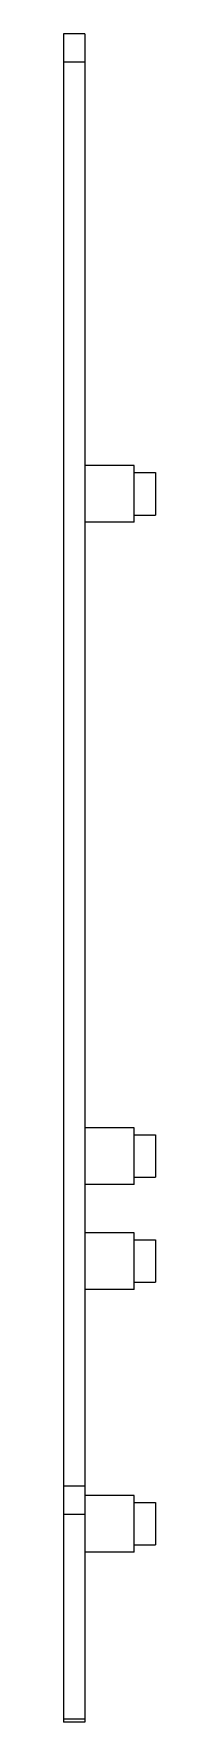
# Model space of a CAD drawing. Header units: millimetres. Extents: x 1368 to 3968, y 1434 to 1891.
# Drawn here: x 3296.2 to 3302.7, y 1724.8 to 1843.9 of the extents above; entities that cross this region are included whole.
import ezdxf

# ---------------------------------------------------------------- set-up
doc = ezdxf.new("R2010")
doc.units = ezdxf.units.MM
doc.header["$LTSCALE"] = 30.734
doc.layers.get('0').update_dxf_attribs({"linetype": 'CONTINUOUS'})

msp = doc.modelspace()

# ---------------------------------------------------------------- linework, layer by layer
at = {"color": 7, "linetype": 'Continuous'}
for p, q in [((3296.19883, 1843.8836), (3296.19883, 1724.80866)), ((3297.69883, 1843.8836), (3296.19883, 1843.8836)), ((3297.69883, 1843.8836), (3297.69883, 1724.80866)), ((3297.69883, 1841.8836), (3296.19883, 1841.8836)), ((3301.19883, 1813.4336), (3297.69883, 1813.4336)), ((3301.19883, 1809.43429), (3301.19883, 1813.43292)), ((3301.19883, 1812.9336), (3302.69883, 1812.9336)), ((3302.69883, 1812.9336), (3302.69883, 1809.9336)), ((3301.19883, 1809.4336), (3297.69883, 1809.4336)), ((3301.19883, 1809.9336), (3302.69883, 1809.9336)), ((3301.19883, 1766.73745), (3297.69883, 1766.73745)), ((3301.19883, 1762.73814), (3301.19883, 1766.73676)), ((3301.19883, 1766.23745), (3302.69883, 1766.23745)), ((3302.69883, 1766.23745), (3302.69883, 1763.23745)), ((3301.19883, 1762.73745), (3297.69883, 1762.73745)), ((3301.19883, 1763.23745), (3302.69883, 1763.23745)), ((3301.19883, 1759.3336), (3297.69883, 1759.3336)), ((3301.19883, 1755.33429), (3301.19883, 1759.33291)), ((3301.19883, 1758.8336), (3302.69883, 1758.8336)), ((3302.69883, 1758.8336), (3302.69883, 1755.8336)), ((3301.19883, 1755.3336), (3297.69883, 1755.3336)), ((3301.19883, 1755.8336), (3302.69883, 1755.8336)), ((3297.69883, 1741.4636), (3296.19883, 1741.4636)), ((3301.19883, 1740.80933), (3297.69883, 1740.80933)), ((3301.19883, 1736.81002), (3301.19883, 1740.80864)), ((3301.19883, 1740.30933), (3302.69883, 1740.30933)), ((3302.69883, 1740.30933), (3302.69883, 1737.30933)), ((3297.69883, 1739.4636), (3296.19883, 1739.4636)), ((3301.19883, 1737.30933), (3302.69883, 1737.30933)), ((3301.19883, 1736.80933), (3297.69883, 1736.80933)), ((3297.69883, 1725.02748), (3296.19883, 1725.02748)), ((3297.69883, 1724.80857), (3296.19883, 1724.80857))]:
    msp.add_line(p, q, dxfattribs=at)

doc.saveas('drawing.dxf')
